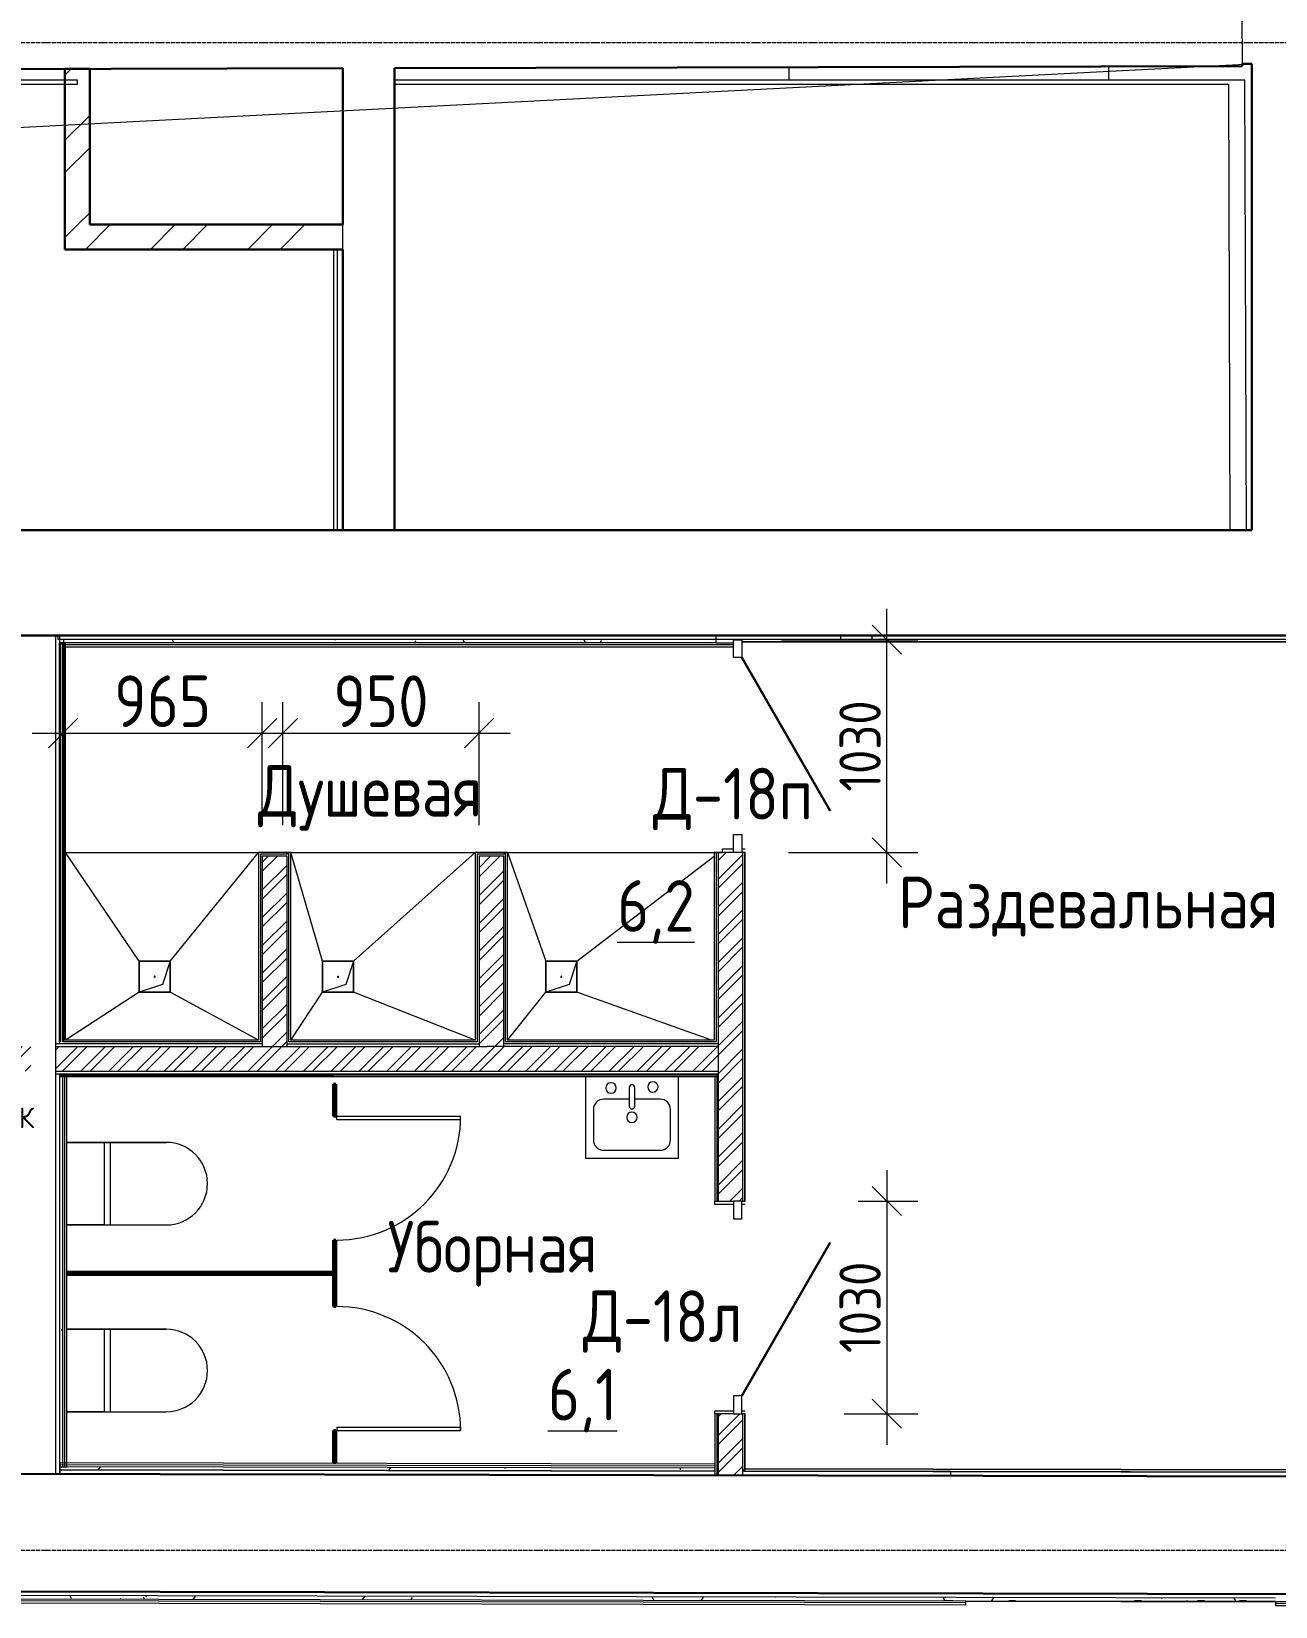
# Model space of a CAD drawing. Header units: millimetres. Extents: x 504091 to 2165846, y 135022 to 442887.
# Drawn here: x 1424475 to 1430500, y 317493 to 325120 of the extents above; entities that cross this region are included whole.
import ezdxf

# ---------------------------------------------------------------- set-up
doc = ezdxf.new("R2010")
doc.units = ezdxf.units.MM
doc.linetypes.add('ADSK_Линия сетки', pattern=[25, 20, -2.5, 0, -2.5])
doc.linetypes.add('осеваяX2', pattern=[4, 2.5, -0.5, 0.5, -0.5])
doc.layers.get('Defpoints').update_dxf_attribs({"color": 255})
for name, color, linetype, lineweight in [('Аннотация', 7, 'Continuous', 9), ('Двери', 7, 'Continuous', 20), ('Двери открывание', 7, 'Continuous', 9), ('Марки дверей', 7, 'Continuous', 20), ('Марки помещений', 7, 'Continuous', 20), ('Обобщенные модели', 7, 'Continuous', 18), ('Оси', 165, 'осеваяX2', 13), ('Перекрытие', 7, 'Continuous', 18), ('размеры', 7, 'Continuous', 9), ('Сантехника', 7, 'Continuous', 18), ('Стены внутренние', 7, 'Continuous', 18), ('Стены несущие', 7, 'Continuous', 30), ('Стены отделка', 7, 'Continuous', 30), ('Стены перегородки', 7, 'Continuous', 30), ('Стены штриховка', 7, 'Continuous', 18)]:
    doc.layers.add(name, color=color, linetype=linetype, lineweight=lineweight)
doc.layers.add('Линии', color=7, linetype='Continuous', lineweight=9, true_color=0x00a600)
doc.styles.add('GOST Common_1', font='GOST_Common.ttf', dxfattribs={"width": 0.9, "height": 250})
doc.styles.add('GOST Common_2', font='GOST_Common.ttf', dxfattribs={"width": 0.9, "height": 200})
doc.styles.add('GOST Common_4', font='GOST_Common.ttf', dxfattribs={"width": 0.9, "height": 200})
doc.styles.add('GOST Common_5', font='GOST_Common.ttf', dxfattribs={"height": 250})
doc.dimstyles.new('ADSK_Основной_2_5_мм_Округление_до_1_мм', dxfattribs={"dimscale": 304.8, "dimtxt": 251.428749, "dimasz": 0.463911, "dimexe": 0.492126, "dimexo": 0.492126, "dimgap": 0.098425, "dimtad": 1, "dimdec": 0, "dimdsep": 46, "dimtxsty": 'GOST Common_1', "dimblk1": 'OBLIQUE', "dimblk2": 'OBLIQUE', "dimsah": 1, "dimcen": 0.09, "dimdle": 0.492126, "dimazin": 2, "dimtfac": 1, "dimtdec": 4, "dimtix": 1, "dimtmove": 0, "dimatfit": 3, "dimfxl": 0, "dimtvp": 1, "dimtolj": 1, "dimtzin": 0, "dimlwd": 20, "dimlwe": 20, "dimarcsym": 0})
doc.dimstyles.new('ADSK_Основной_2_мм', dxfattribs={"dimscale": 304.8, "dimtxt": 201.142999, "dimasz": 0.463911, "dimexe": 0.492126, "dimexo": 0.492126, "dimgap": 0.098425, "dimtad": 1, "dimrnd": 0.01, "dimdsep": 46, "dimtxsty": 'GOST Common_4', "dimblk1": 'OBLIQUE', "dimblk2": 'OBLIQUE', "dimsah": 1, "dimcen": 0.09, "dimdle": 0.492126, "dimazin": 2, "dimtfac": 1, "dimtdec": 4, "dimtix": 1, "dimtmove": 0, "dimatfit": 3, "dimfxl": 0, "dimtvp": 1, "dimtolj": 1, "dimtzin": 0, "dimlwd": 20, "dimlwe": 20, "dimarcsym": 0})
pattern_1 = [(0, (1400150.29, 304821.34), (406.4, 101.6), [33.528, -271.272, 33.528, -271.272, -1625.6]), (0, (1400150.29, 304821.34), (406.4, 101.6), [-609.6, 33.528, -576.072, 33.528, -271.272, -711.2]), (0, (1400150.29, 304821.34), (406.4, 101.6), [-1524, 33.528, -169.672, 33.528, -474.472]), (120, (1400302.69, 304872.14), (-291.18818, 301.15272), [33.528, -271.272, 33.528, -271.272, -1625.6]), (120, (1400302.69, 304872.14), (-291.18818, 301.15272), [-609.6, 33.528, -576.072, 33.528, -271.272, -711.2]), (120, (1400302.69, 304872.14), (-291.18818, 301.15272), [-1524, 33.528, -169.672, 33.528, -474.472]), (240, (1400353.49, 305075.34), (-115.21182, -402.75272), [33.528, -271.272, 33.528, -271.272, -1625.6]), (240, (1400353.49, 305075.34), (-115.21182, -402.75272), [-609.6, 33.528, -576.072, 33.528, -271.272, -711.2]), (240, (1400353.49, 305075.34), (-115.21182, -402.75272), [-1524, 33.528, -169.672, 33.528, -474.472])]
pattern_2 = [(45, (1400150.3, 304821.34), (-235.7317, 235.7317), []), (45, (1400307.45, 304821.34), (-235.7317, 235.7317), [])]

# ---------------------------------------------------------------- blocks, each defined once
blk = doc.blocks.new('GM_Отверстие прямоугольное _в плите_ - Отверстие-1400855-План 1-го этажа')
at = {"layer": 'Обобщенные модели'}
for p, q in [((-75, -75), (-75, 75)), ((-75, 75), (75, 75)), ((75, 75), (-75, 75)), ((-75, 75), (-75, -75)), ((-75, -75), (-37.5, 37.5)), ((-37.5, 37.5), (75, 75)), ((75, 75), (75, -75)), ((75, -75), (75, 75)), ((75, -75), (-75, -75)), ((-75, -75), (75, -75))]:
    blk.add_line(p, q, dxfattribs=at)
for start, end in [(360, 180), (180, 360), (60, 165), (300, 360), (195, 270)]:
    blk.add_arc((0, 0), 2.5, start, end, dxfattribs=at)
blk = doc.blocks.new('131_Сантехническая перегородка_Дверь - СД-2-3905253-План 1-го этажа')
at = {"layer": 'Двери'}
for p, q in [((739, -8), (755, -8)), ((739, -8), (739, -608)), ((755, -8), (755, -608)), ((739, -608), (755, -608))]:
    blk.add_line(p, q, dxfattribs=at)
at = {"layer": 'Двери открывание'}
blk.add_arc((755, -8), 600, 180, 270, dxfattribs=at)
at = {"layer": 'Обобщенные модели', "lineweight": 40}
for p, q in [((155, 8), (0, 8)), ((0, 8), (0, -4)), ((155, -4), (155, 8)), ((910, 8), (755, 8)), ((755, 8), (755, -4)), ((910, -4), (910, 8)), ((0, -4), (155, -4)), ((755, -4), (910, -4))]:
    blk.add_line(p, q, dxfattribs=at)
blk = doc.blocks.new('131_Сантехническая перегородка - СП-4-3858233-План 1-го этажа')
at = {"layer": 'Обобщенные модели', "lineweight": 40}
for p, q in [((1300, 8), (0, 8)), ((0, 8), (0, -4)), ((1300, -4), (1300, 8)), ((0, -4), (1300, -4))]:
    blk.add_line(p, q, dxfattribs=at)
blk = doc.blocks.new('АС_Дверь_Однопольная_Алюминиевая - 1030х2200 алюм ост с мат_плёнкой Д18п-3421869-План 1-го этажа')
at = {"layer": 'Двери'}
for p, q in [((-390, -17.5), (-303, -17.5)), ((-390, -57.5), (-390, -17.5)), ((-303, -57.5), (-390, -57.5)), ((-303, -17.5), (-303, -57.5)), ((553, -17.5), (640, -17.5)), ((553, -57.5), (553, -17.5)), ((640, -57.5), (553, -57.5)), ((640, -17.5), (640, -57.5))]:
    blk.add_line(p, q, dxfattribs=at)
at = {"layer": 'Двери', "lineweight": 30}
blk.add_line((553, -57.5), (-188.3, -485.5), dxfattribs=at)
blk = doc.blocks.new('АС_Дверь_Однопольная_Алюминиевая - 1030х2200 алюм ост с мат_плёнкой Д18л-3421863-План 1-го этажа')
at = {"layer": 'Двери'}
for p, q in [((-303, -17.5), (-390, -17.5)), ((-390, -17.5), (-390, -57.5)), ((-390, -57.5), (-303, -57.5)), ((-303, -57.5), (-303, -17.5)), ((640, -17.5), (553, -17.5)), ((553, -17.5), (553, -57.5)), ((553, -57.5), (640, -57.5)), ((640, -57.5), (640, -17.5))]:
    blk.add_line(p, q, dxfattribs=at)
at = {"layer": 'Двери', "lineweight": 30}
blk.add_line((-303, -57.5), (438.3, -485.5), dxfattribs=at)
blk = doc.blocks.new('131_Сантехническая перегородка_Дверь - СД-1-3905254-План 1-го этажа')
at = {"layer": 'Двери'}
for p, q in [((171, -8), (155, -8)), ((155, -8), (155, -608)), ((171, -8), (171, -608)), ((171, -608), (155, -608))]:
    blk.add_line(p, q, dxfattribs=at)
at = {"layer": 'Двери открывание'}
blk.add_arc((155, -8), 600, 270, 0, dxfattribs=at)
at = {"layer": 'Обобщенные модели', "lineweight": 40}
for p, q in [((155, 8), (0, 8)), ((0, 8), (0, -4)), ((155, -4), (155, 8)), ((910, 8), (755, 8)), ((755, 8), (755, -4)), ((910, -4), (910, 8)), ((0, -4), (155, -4)), ((755, -4), (910, -4))]:
    blk.add_line(p, q, dxfattribs=at)
blk = doc.blocks.new('Sink - Kitchen _11_ - 450 x 400mm-V12-План 1-го этажа')
at = {"layer": 'Сантехника'}
for p, q in [((-209.3, 198.4), (-209.3, -197.7)), ((-209.3, 198.4), (-209.3, -197.7)), ((240.7, -197.7), (240.7, 198.4)), ((240.7, -197.7), (240.7, 198.4)), ((3, 88), (-120.4, 88)), ((3, 145.2), (3, 53.1)), ((28.4, 145.2), (28.4, 53.1)), ((151.8, 88), (28.4, 88)), ((-171.2, 37.2), (-171.2, -108.8)), ((202.6, -108.8), (202.6, 37.2)), ((-209.3, -197.7), (240.7, -197.7)), ((-209.3, -197.7), (240.7, -197.7)), ((-120.4, -159.6), (151.8, -159.6))]:
    blk.add_line(p, q, dxfattribs=at)
for centre, radius, start, end in [((-85.9, 142.1), 25.4, 360, 180), ((15.7, 145.2), 12.7, 360, 180), ((117.3, 147.3), 25.4, 360, 180), ((-120.4, 37.2), 50.8, 90, 180), ((-85.9, 142.1), 25.4, 180, 0), ((117.3, 147.3), 25.4, 180, 0), ((151.8, 37.2), 50.8, 360, 90), ((15.7, 0), 25.4, 360, 180), ((15.7, 0), 25.4, 180, 0), ((15.7, 53.1), 12.7, 180, 0), ((-120.4, -108.8), 50.8, 180, 270), ((151.8, -108.8), 50.8, 270, 0)]:
    blk.add_arc(centre, radius, start, end, dxfattribs=at)
blk = doc.blocks.new('SND_2D_Унитаз1 - 700x400-V13-План 1-го этажа')
at = {"layer": 'Сантехника'}
for p, q in [((-200, 162), (-200, -320)), ((-200, -20), (-200, 162)), ((200, -320), (200, 162)), ((200, 162), (200, -20)), ((-200, -20), (-200, -320)), ((200, -20), (-200, -20)), ((-200, -50), (200, -50)), ((200, -20), (200, -320))]:
    blk.add_line(p, q, dxfattribs=at)
blk.add_arc((0, -320), 200, 180, 360, dxfattribs=at)
blk.add_arc((0, -320), 200, 180, 360, dxfattribs=at)
blk = doc.blocks.new('_Oblique')
at = {"color": 0, "linetype": 'ByBlock', "lineweight": -2}
blk.add_line((-0.5, -0.5), (0.5, 0.5), dxfattribs=at)
blk = doc.blocks.new('*D2739')
at = {"layer": 'Defpoints', "color": 0, "lineweight": 20, "transparency": 16777216}
for p in [(1428329.8, 319456.7), (1428262, 318426.7), (1428618.2, 318426.7)]:
    blk.add_point(p, dxfattribs=at)
at = {"layer": 'размеры', "color": 0, "transparency": 16777216}
for p, q in [((1428618.2, 319606.7), (1428618.2, 318276.7)), ((1428479.8, 319456.7), (1428768.2, 319456.7)), ((1428412, 318426.7), (1428768.2, 318426.7))]:
    blk.add_line(p, q, dxfattribs=at)
at = {"layer": 'размеры', "color": 0, "transparency": 16777216, "xscale": 141.4, "yscale": 141.4, "zscale": 141.4}
for p, rotation in [((1428618.2, 319456.7), 90), ((1428618.2, 318426.7), 270)]:
    blk.add_blockref('_Oblique', p, dxfattribs=dict(at, rotation=rotation))
at = {"layer": 'размеры', "color": 0, "lineweight": 20, "transparency": 16777216, "insert": (1428488.2, 318941.7), "char_height": 200, "width": 560.473, "attachment_point": 5, "rotation": 90, "style": 'GOST Common_4'}
blk.add_mtext('\\A1;1030', dxfattribs=at)
blk = doc.blocks.new('*D2740')
at = {"layer": 'Defpoints', "color": 0, "lineweight": 20, "transparency": 16777216}
for p in [(1427958.4, 322174.8), (1428618.2, 322174.8), (1427992.2, 321144.8)]:
    blk.add_point(p, dxfattribs=at)
at = {"layer": 'размеры', "color": 0, "transparency": 16777216}
for p, q in [((1428618.2, 320994.8), (1428618.2, 322324.8)), ((1428108.4, 322174.8), (1428768.2, 322174.8)), ((1428142.2, 321144.8), (1428768.2, 321144.8))]:
    blk.add_line(p, q, dxfattribs=at)
at = {"layer": 'размеры', "color": 0, "transparency": 16777216, "xscale": 141.4, "yscale": 141.4, "zscale": 141.4}
for p, rotation in [((1428618.2, 322174.8), 90), ((1428618.2, 321144.8), 270)]:
    blk.add_blockref('_Oblique', p, dxfattribs=dict(at, rotation=rotation))
at = {"layer": 'размеры', "color": 0, "lineweight": 20, "transparency": 16777216, "insert": (1428488.2, 321659.8), "char_height": 200, "width": 560.473, "attachment_point": 5, "rotation": 90, "style": 'GOST Common_4'}
blk.add_mtext('\\A1;1030', dxfattribs=at)
blk = doc.blocks.new('*D2702')
at = {"layer": 'Defpoints', "color": 0, "lineweight": 20, "transparency": 16777216}
for p in [(1426642.8, 321721.9), (1425692.8, 321126.8), (1426642.8, 321126.8)]:
    blk.add_point(p, dxfattribs=at)
at = {"layer": 'размеры', "color": 0, "transparency": 16777216}
for p, q in [((1425692.8, 321276.8), (1425692.8, 321871.9)), ((1426642.8, 321276.8), (1426642.8, 321871.9)), ((1425542.8, 321721.9), (1426792.8, 321721.9))]:
    blk.add_line(p, q, dxfattribs=at)
at = {"layer": 'размеры', "color": 0, "transparency": 16777216, "xscale": 141.4, "yscale": 141.4, "zscale": 141.4, "rotation": 180}
blk.add_blockref('_Oblique', (1425692.8, 321721.9), dxfattribs=at)
at = {"layer": 'размеры', "color": 0, "transparency": 16777216, "xscale": 141.4, "yscale": 141.4, "zscale": 141.4}
blk.add_blockref('_Oblique', (1426642.8, 321721.9), dxfattribs=at)
at = {"layer": 'размеры', "color": 0, "lineweight": 20, "transparency": 16777216, "insert": (1426167.8, 321876.9), "char_height": 250, "width": 567.632, "attachment_point": 5, "style": 'GOST Common_1'}
blk.add_mtext('\\A1;950', dxfattribs=at)
blk = doc.blocks.new('*D2703')
at = {"layer": 'Defpoints', "color": 0, "lineweight": 20, "transparency": 16777216}
for p in [(1425592.8, 321721.9), (1424627.8, 321144.8), (1425592.8, 321126.8)]:
    blk.add_point(p, dxfattribs=at)
at = {"layer": 'размеры', "color": 0, "transparency": 16777216}
for p, q in [((1424627.8, 321294.8), (1424627.8, 321871.9)), ((1425592.8, 321276.8), (1425592.8, 321871.9)), ((1424477.8, 321721.9), (1425742.8, 321721.9))]:
    blk.add_line(p, q, dxfattribs=at)
at = {"layer": 'размеры', "color": 0, "transparency": 16777216, "xscale": 141.4, "yscale": 141.4, "zscale": 141.4, "rotation": 180}
blk.add_blockref('_Oblique', (1424627.8, 321721.9), dxfattribs=at)
at = {"layer": 'размеры', "color": 0, "transparency": 16777216, "xscale": 141.4, "yscale": 141.4, "zscale": 141.4}
blk.add_blockref('_Oblique', (1425592.8, 321721.9), dxfattribs=at)
at = {"layer": 'размеры', "color": 0, "lineweight": 20, "transparency": 16777216, "insert": (1425110.3, 321876.9), "char_height": 250, "width": 567.632, "attachment_point": 5, "style": 'GOST Common_1'}
blk.add_mtext('\\A1;965', dxfattribs=at)

msp = doc.modelspace()

# ---------------------------------------------------------------- hatches: boundary and pattern name
at = {"layer": 'Стены внутренние', "lineweight": 9}
h = msp.add_hatch(dxfattribs=at)
h.set_pattern_fill('FP_28', color=256, style=0, pattern_type=2)
h.set_pattern_definition(pattern_2)
h.paths.add_polyline_path([(1424757.4354, 324184.7953), (1424757.4354, 324938.8457), (1424637.4354, 324938.5534), (1424637.4354, 324184.7953)])
h = msp.add_hatch(dxfattribs=at)
h.set_pattern_fill('FP_28', color=256, style=0, pattern_type=2)
h.set_pattern_definition(pattern_2)
h.paths.add_polyline_path([(1425937.4354, 324064.7953), (1425982.7939, 324064.7953), (1425982.7939, 324184.7953), (1424637.4354, 324184.7953), (1424637.4354, 324064.7953)])
h = msp.add_hatch(dxfattribs=at)
h.set_pattern_fill('FP_12', color=256, style=0, pattern_type=2)
h.set_pattern_definition(pattern_1)
h.paths.add_polyline_path([(1426136.2193, 322160.7951), (1427786.2939, 322160.7951), (1427786.2939, 322175.7951), (1424630.2939, 322175.7951), (1424630.2939, 322160.7951), (1425957.4354, 322160.7951)])
h = msp.add_hatch(dxfattribs=at)
h.set_pattern_fill('FP_12', color=256, style=0, pattern_type=2)
h.set_pattern_definition(pattern_1)
h.paths.add_polyline_path([(1424612.7939, 318170.1715), (1424612.956, 318170.1715), (1424612.9926, 318188.1711), (1424627.7939, 318188.1711), (1424627.7939, 320053.2951), (1424612.7939, 320053.2951), (1424612.7939, 318172.728)])
h = msp.add_hatch(dxfattribs=at)
h.set_pattern_fill('FP_12', color=256, style=0, pattern_type=2)
h.set_pattern_definition(pattern_1)
h.paths.add_polyline_path([(1427780.2939, 318148.7281), (1427780.2939, 318163.7281), (1424612.956, 318170.1712), (1424612.9255, 318155.1735), (1426170.8116, 318152.0021)])
h = msp.add_hatch(dxfattribs=at)
h.set_pattern_fill('FP_12', color=256, style=0, pattern_type=2)
h.set_pattern_definition(pattern_1)
h.paths.add_polyline_path([(1429000.2842, 317521.2451), (1429000.3147, 317536.245), (1423169.5381, 317548.1061), (1420160.0239, 317548.1061), (1420160.0059, 317539.2281), (1428247.3912, 317522.7766)])
h.paths.add_polyline_path([(1420160.0239, 317548.1061), (1423168.5381, 317548.1081), (1420160.0364, 317554.2281)])
h = msp.add_hatch(dxfattribs=at)
h.set_pattern_fill('FP_12', color=256, style=0, pattern_type=2)
h.set_pattern_definition(pattern_1)
h.paths.add_polyline_path([(1430500.2628, 317518.1937), (1430500.2811, 317519.2451), (1430500.2811, 317533.1938), (1429000.3147, 317536.245), (1429000.3147, 317521.2451), (1429983.461, 317519.2451)])
at = {"layer": 'Стены штриховка'}
h = msp.add_hatch(dxfattribs=at)
h.set_pattern_fill('ANSI32', color=256, scale=10)
h.set_pattern_definition([(45, (1368096.43, 304821.34), (-67.35192, 67.35192), []), (45, (1368141.33, 304821.34), (-67.35192, 67.35192), [])])
h.paths.add_polyline_path([(1422435.7939, 321126.8486), (1422315.7939, 321126.8486), (1422315.7939, 320205.2951), (1422435.7939, 320205.2951)])
h.paths.add_polyline_path([(1423505.7939, 321126.8486), (1423385.7939, 321126.8486), (1423385.7939, 320205.2951), (1423425.7939, 320205.2951), (1423505.7939, 320205.2951)])
h.paths.add_polyline_path([(1421253.9993, 321125.7951), (1421133.9993, 321125.7951), (1421133.9993, 319310.7951), (1421178.9993, 319310.7951), (1421253.9993, 319310.7951), (1421253.9993, 320068.2951)])
h.paths.add_polyline_path([(1421253.9993, 318280.7951), (1421133.9993, 318280.7951), (1421133.9993, 318142.2481), (1421253.9993, 318142.004)])
h.paths.add_polyline_path([(1424472.7939, 320205.2951), (1423425.7939, 320205.2951), (1422375.7939, 320205.2951), (1421258.9993, 320205.2951), (1421258.9993, 320085.2951), (1424472.7939, 320085.2951)])
h.paths.add_polyline_path([(1427800.2939, 320205.2951), (1426682.7939, 320205.2951), (1425632.7939, 320205.2951), (1424592.7939, 320205.2951), (1424592.7939, 320085.2951), (1427800.2939, 320085.2951)])
h.paths.add_polyline_path([(1425712.7939, 321126.8486), (1425592.7939, 321126.8486), (1425592.7939, 320205.2951), (1425632.7939, 320205.2951), (1425712.7939, 320205.2951)])
h.paths.add_polyline_path([(1426762.7939, 321126.8486), (1426642.7939, 321126.8486), (1426642.7939, 320205.2951), (1426682.7939, 320205.2951), (1426762.7939, 320205.2951)])
h.paths.add_polyline_path([(1427800.2939, 320205.2951), (1427800.2939, 320081.2951), (1427800.2939, 319456.6989), (1427920.2939, 319456.6989), (1427920.2939, 321125.7951), (1427919.3956, 321144.8486), (1427875.2939, 321144.8486), (1427800.2939, 321144.8486)])
h.paths.add_polyline_path([(1427800.2939, 318128.6874), (1427920.2939, 318128.4433), (1427920.2939, 318426.6989), (1427875.2939, 318426.6989), (1427800.2939, 318426.6989)])

# ---------------------------------------------------------------- linework, layer by layer
at = {"layer": 'Линии', "color": 8, "true_color": 0x6e6e6e}
msp.add_line((1420060.7538, 324431.3441), (1430385.2939, 324962.6621), dxfattribs=at)
at = {"layer": 'Оси', "linetype": 'ADSK_Линия сетки'}
for p, q in [((1390035.5654, 325066.3441), (1456265.2939, 325066.3441)), ((1390035.5654, 317766.3441), (1456265.2939, 317766.3441))]:
    msp.add_line(p, q, dxfattribs=at)
at = {"layer": 'Перекрытие'}
for p, q in [((1428142.6114, 324947.0904), (1428142.6114, 324884.7953)), ((1429692.6114, 324884.7953), (1429692.6114, 324950.8655)), ((1427791.2939, 322159.8486), (1427875.2939, 322159.8486)), ((1424997.0478, 320618.2951), (1424639.7939, 321144.8486)), ((1424639.7939, 321144.8486), (1425574.7939, 321144.8486)), ((1425147.0478, 320618.2951), (1425574.7939, 321144.8486)), ((1425710.7939, 321144.8486), (1426624.7939, 321144.8486)), ((1425885.0312, 320617.6022), (1425730.7939, 321144.8486)), ((1426035.0312, 320617.6022), (1426624.7939, 321144.8486)), ((1426760.7939, 321144.8486), (1427820.2939, 321144.8486)), ((1426780.7939, 321144.8486), (1426966.4057, 320617.413)), ((1427116.4057, 320617.413), (1427782.2939, 321125.7951)), ((1427875.2939, 321159.8486), (1427820.2939, 321159.8486)), ((1427820.2939, 321159.8486), (1427820.2939, 321144.8486)), ((1427932.2939, 321159.8486), (1427915.2939, 321159.8486)), ((1424997.0478, 320468.2951), (1424639.7939, 320236.2951)), ((1425574.7939, 320236.2951), (1425147.0478, 320468.2951)), ((1425730.7939, 320236.2951), (1425885.0312, 320467.6022)), ((1426624.7939, 320236.2951), (1426035.0312, 320467.6022)), ((1426780.7939, 320236.2951), (1426966.4057, 320467.413)), ((1427769.4345, 320236.2951), (1427116.4057, 320467.413)), ((1427785.2939, 319440.246), (1427785.2939, 319456.6989)), ((1427875.2939, 319440.246), (1427785.2939, 319440.246)), ((1427932.2939, 319440.246), (1427915.2939, 319440.246)), ((1427785.2939, 318426.6989), (1427785.2939, 318440.246)), ((1427785.2939, 318440.246), (1427875.2939, 318440.246)), ((1427915.2939, 318440.246), (1427932.2939, 318440.246))]:
    msp.add_line(p, q, dxfattribs=at)
at = {"layer": 'Стены несущие'}
for p, q in [((1420979.8601, 324929.6452), (1425982.7939, 324941.8301)), ((1424757.4354, 324938.8457), (1424637.4354, 324938.8457)), ((1424637.4354, 324938.8457), (1424637.4354, 324064.7953)), ((1424757.4354, 324184.7953), (1424757.4354, 324938.8457)), ((1425982.7939, 324941.8301), (1425982.7939, 324184.7953)), ((1426232.7939, 324942.439), (1430338.2639, 324952.438)), ((1426232.7939, 322705.7951), (1426232.7939, 324942.439)), ((1430338.239, 324962.6621), (1430385.2939, 324962.6621)), ((1430338.2639, 324952.438), (1430338.239, 324962.6621)), ((1430385.2939, 324962.6621), (1430385.2939, 322705.7951)), ((1425982.7939, 324184.7953), (1424757.4354, 324184.7953)), ((1424637.4354, 324064.7953), (1425982.7939, 324064.7953)), ((1425982.7939, 324064.7953), (1425982.7939, 322705.7951)), ((1430385.2939, 322705.7951), (1418512.6907, 322705.7951)), ((1417962.6907, 322195.7951), (1430895.2939, 322195.7951)), ((1424612.7939, 322158.2951), (1424612.7939, 320227.2951)), ((1424627.7939, 322158.2951), (1424612.7939, 322158.2951)), ((1424627.7939, 320227.2951), (1424627.7939, 322158.2951)), ((1433001.5066, 318118.107), (1416161.2448, 318152.3637)), ((1416161.4327, 317582.3622), (1433000.3471, 317548.1081))]:
    msp.add_line(p, q, dxfattribs=at)
at = {"layer": 'Стены отделка', "lineweight": 9}
for p, q in [((1424697.4354, 324884.7953), (1420979.8601, 324884.7953)), ((1420979.8601, 324864.7953), (1424697.4354, 324864.7953)), ((1424697.4354, 324864.7953), (1424697.4354, 324884.7953)), ((1430352.3551, 324884.7953), (1426232.7939, 324884.7953)), ((1426232.7939, 324864.7953), (1430272.4206, 324864.7953)), ((1430272.4206, 324864.7953), (1430279.5316, 322705.7951)), ((1430359.532, 322705.7951), (1430352.3551, 324884.7953)), ((1425937.4354, 324064.7953), (1425937.4354, 322705.7951)), ((1425957.4354, 322705.7951), (1425957.4354, 324064.7953)), ((1424602.7939, 322195.7951), (1424602.7939, 322175.7951)), ((1432620.2939, 322175.7951), (1424602.7939, 322175.7951)), ((1424612.7939, 320218.2951), (1424612.7939, 322195.7951)), ((1424630.2939, 322175.7951), (1424630.2939, 322140.7951)), ((1427791.2939, 322159.8486), (1427791.2939, 322194.8486)), ((1427915.2939, 322163.7951), (1432608.2939, 322163.7951)), ((1428395.2939, 322175.7951), (1428395.2939, 322195.7951)), ((1428545.2939, 322195.7951), (1428545.2939, 322175.7951)), ((1424639.7939, 322158.2951), (1424627.7939, 322158.2951)), ((1424630.2939, 322140.7951), (1427875.2939, 322140.7951)), ((1424639.7939, 320236.2951), (1424639.7939, 322158.2951)), ((1425730.7939, 321144.8486), (1425574.7939, 321144.8486)), ((1425574.7939, 321144.8486), (1425574.7939, 320236.2951)), ((1425712.7939, 321126.8486), (1425592.7939, 321126.8486)), ((1425592.7939, 321126.8486), (1425592.7939, 320205.2951)), ((1425712.7939, 320205.2951), (1425712.7939, 321126.8486)), ((1425730.7939, 320236.2951), (1425730.7939, 321144.8486)), ((1426780.7939, 321144.8486), (1426624.7939, 321144.8486)), ((1426624.7939, 321144.8486), (1426624.7939, 320236.2951)), ((1426762.7939, 321126.8486), (1426642.7939, 321126.8486)), ((1426642.7939, 321126.8486), (1426642.7939, 320205.2951)), ((1426762.7939, 320205.2951), (1426762.7939, 321126.8486)), ((1426780.7939, 320236.2951), (1426780.7939, 321144.8486)), ((1427875.2939, 321144.8486), (1427782.2939, 321144.8486)), ((1427782.2939, 321144.8486), (1427782.2939, 320236.2951)), ((1427932.2939, 321144.8486), (1427915.2939, 321144.8486)), ((1427932.2939, 319456.6989), (1427932.2939, 321144.8486)), ((1425592.7939, 320218.2951), (1424592.7939, 320218.2951)), ((1425574.7939, 320236.2951), (1424627.7939, 320236.2951)), ((1425712.7939, 320218.2951), (1426642.7939, 320218.2951)), ((1426624.7939, 320236.2951), (1425730.7939, 320236.2951)), ((1427800.2939, 320218.2951), (1426762.7939, 320218.2951)), ((1427782.2939, 320236.2951), (1426780.7939, 320236.2951)), ((1424592.7939, 320072.2951), (1427800.2939, 320072.2951)), ((1424612.7939, 318135.4562), (1424612.7939, 320072.2951)), ((1425937.7939, 320057.2951), (1424612.7939, 320057.2951)), ((1424645.7939, 318170.1715), (1424645.7939, 320057.2951)), ((1425937.7939, 320057.2951), (1425937.7939, 320072.2951)), ((1425937.7939, 320060.2951), (1427794.2939, 320060.2951)), ((1427785.2939, 320060.2951), (1427785.2939, 319456.6989)), ((1427785.2939, 319456.6989), (1427875.2939, 319456.6989)), ((1427915.2939, 319456.6989), (1427932.2939, 319456.6989)), ((1427875.2939, 318426.6989), (1427785.2939, 318426.6989)), ((1427785.2939, 318426.6989), (1427785.2939, 318128.7179)), ((1427932.2939, 318426.6989), (1427915.2939, 318426.6989)), ((1427932.2939, 318154.4311), (1427932.2939, 318426.6989)), ((1424592.7939, 318135.4562), (1424612.7939, 318135.4562)), ((1424611.7875, 318155.1735), (1424611.7468, 318135.1736)), ((1427785.2939, 318148.7179), (1424611.7875, 318155.1735)), ((1424612.7939, 318170.1715), (1424645.7939, 318170.1715)), ((1424612.9926, 318188.1711), (1424612.9255, 318155.1712)), ((1424612.9255, 318155.1712), (1427780.2947, 318148.7281)), ((1427785.2939, 318181.718), (1424612.9926, 318188.1711)), ((1427920.2939, 318128.4433), (1427920.2939, 318154.4311)), ((1427920.2939, 318154.4311), (1427932.2939, 318154.4311)), ((1428927.9166, 318146.3936), (1427920.2939, 318148.4433)), ((1427926.3061, 318160.4311), (1427926.2817, 318148.4311)), ((1427926.2817, 318148.4311), (1432564.2817, 318138.9964)), ((1432608.2939, 318150.9069), (1427926.3061, 318160.4311)), ((1428927.8759, 318126.3936), (1428927.9166, 318146.3936)), ((1428927.8759, 318126.3936), (1432570.2864, 318118.9842)), ((1432620.2939, 318138.8825), (1428927.9166, 318146.3936)), ((1420159.9652, 317519.2282), (1429000.2435, 317501.2451)), ((1430500.3116, 317533.1937), (1420160.0364, 317554.2281)), ((1429000.2435, 317501.2451), (1429000.2801, 317519.2451)), ((1429000.2801, 317519.2451), (1430500.277, 317516.1938)), ((1430500.277, 317516.1938), (1430500.2404, 317498.1938)), ((1430500.2404, 317498.1938), (1433001.2594, 317493.1062))]:
    msp.add_line(p, q, dxfattribs=at)
at = {"layer": 'Стены перегородки', "lineweight": 18}
for p, q in [((1424592.7939, 318135.4562), (1424592.7939, 322195.7951)), ((1424472.7939, 318135.4562), (1424592.7939, 318135.4562))]:
    msp.add_line(p, q, dxfattribs=at)
at = {"layer": 'Стены штриховка'}
for p, q in [((1430337.655, 325202.4373), (1430338.239, 324962.6621)), ((1425982.7939, 324064.7953), (1425982.7939, 324184.7953)), ((1424630.2939, 322160.7951), (1427791.2939, 322160.7951)), ((1427915.2939, 322165.7951), (1432610.2939, 322165.7951)), ((1424630.2939, 322151.7951), (1427875.2939, 322151.7951)), ((1424633.7939, 320236.2951), (1424633.7939, 322158.2951)), ((1425721.7939, 321135.8486), (1425583.7939, 321135.8486)), ((1425583.7939, 321135.8486), (1425583.7939, 320227.2951)), ((1425721.7939, 320227.2951), (1425721.7939, 321135.8486)), ((1426771.7939, 321135.8486), (1426633.7939, 321135.8486)), ((1426633.7939, 321135.8486), (1426633.7939, 320227.2951)), ((1426771.7939, 320227.2951), (1426771.7939, 321135.8486)), ((1427791.2939, 321144.8486), (1427791.2939, 320227.2951)), ((1427800.2939, 321144.8486), (1427800.2939, 320205.2951)), ((1427920.2939, 319456.6989), (1427920.2939, 321144.8486)), ((1427930.2939, 319456.6989), (1427930.2939, 321144.8486)), ((1424592.7939, 320205.2951), (1425632.7939, 320205.2951)), ((1425583.7939, 320227.2951), (1424627.7939, 320227.2951)), ((1425632.7939, 320205.2951), (1426682.7939, 320205.2951)), ((1426633.7939, 320227.2951), (1425721.7939, 320227.2951)), ((1427800.2939, 320205.2951), (1426682.7939, 320205.2951)), ((1427791.2939, 320227.2951), (1426771.7939, 320227.2951)), ((1427800.2939, 320205.2951), (1427800.2939, 320081.2951)), ((1424592.7939, 320085.2951), (1427800.2939, 320085.2951)), ((1424612.7939, 320066.2951), (1425937.7939, 320066.2951)), ((1424627.7939, 318170.1715), (1424627.7939, 320057.2951)), ((1424636.7939, 318170.1715), (1424636.7939, 320057.2951)), ((1427794.2939, 320066.2951), (1425937.7939, 320066.2951)), ((1427794.2939, 320072.2951), (1427794.2939, 319456.6989)), ((1427800.2939, 320081.2951), (1427800.2939, 319456.6989)), ((1427794.2939, 318426.6989), (1427794.2939, 318128.6996)), ((1427800.2939, 318426.6989), (1427800.2939, 318128.6874)), ((1427920.2939, 318154.4311), (1427920.2939, 318426.6989)), ((1427930.2939, 318154.4311), (1427930.2939, 318426.6989)), ((1427785.2939, 318163.7179), (1424612.956, 318170.1712)), ((1427785.2939, 318172.718), (1424612.9743, 318179.1712)), ((1432610.2939, 318148.9028), (1427926.302, 318158.4311)), ((1420159.9876, 317530.2281), (1429000.2659, 317512.2451)), ((1420160.0059, 317539.2281), (1429000.2842, 317521.2451)), ((1429000.2801, 317519.2451), (1429000.2842, 317521.2451)), ((1429000.2842, 317521.2451), (1430500.2811, 317518.1937)), ((1430500.2628, 317509.1938), (1433001.2818, 317504.1061)), ((1430500.2811, 317518.1937), (1430500.277, 317516.1938)), ((1430500.2811, 317518.1937), (1430500.2811, 317518.1937)), ((1430500.2811, 317518.1937), (1433001.3001, 317513.1061))]:
    msp.add_line(p, q, dxfattribs=at)

# ---------------------------------------------------------------- block references
at = {"layer": 'Двери', "rotation": 90}
for name, p in [('АС_Дверь_Однопольная_Алюминиевая - 1030х2200 алюм ост с мат_плёнкой Д18п-3421869-План 1-го этажа', (1427857.7939, 321534.8486)), ('АС_Дверь_Однопольная_Алюминиевая - 1030х2200 алюм ост с мат_плёнкой Д18л-3421863-План 1-го этажа', (1427857.7939, 318816.6989))]:
    msp.add_blockref(name, p, dxfattribs=at)
at = {"layer": 'Обобщенные модели'}
for name, p, rotation in [('GM_Отверстие прямоугольное _в плите_ - Отверстие-1400855-План 1-го этажа', (1425072.0478, 320543.2951), 180), ('GM_Отверстие прямоугольное _в плите_ - Отверстие-1400855-План 1-го этажа', (1425960.0312, 320542.6022), 180), ('GM_Отверстие прямоугольное _в плите_ - Отверстие-1400855-План 1-го этажа', (1427041.4057, 320542.413), 180), ('131_Сантехническая перегородка_Дверь - СД-2-3905253-План 1-го этажа', (1425945.7939, 319112.4518), 89.99999999997657), ('131_Сантехническая перегородка_Дверь - СД-1-3905254-План 1-го этажа', (1425945.7939, 318190.4518), 89.99999999997657)]:
    msp.add_blockref(name, p, dxfattribs=dict(at, rotation=rotation))
msp.add_blockref('131_Сантехническая перегородка - СП-4-3858233-План 1-го этажа', (1424649.7939, 319104.4518), dxfattribs=at)
at = {"layer": 'Сантехника'}
msp.add_blockref('Sink - Kitchen _11_ - 450 x 400mm-V12-План 1-го этажа', (1427367.7047, 319861.8497), dxfattribs=at)
at = {"layer": 'Сантехника', "rotation": 89.99999999999889}
for p in [(1424807.7939, 319540.7951), (1424807.7939, 318635.7951)]:
    msp.add_blockref('SND_2D_Унитаз1 - 700x400-V13-План 1-го этажа', p, dxfattribs=at)

# ---------------------------------------------------------------- texts
at = {"layer": 'Аннотация', "color": 251, "lineweight": 9, "true_color": 0x4b4b4b, "insert": (1424334.752, 319909.6074), "char_height": 100, "width": 156.348, "attachment_point": 1, "line_spacing_factor": 1.022766, "style": 'GOST Common_5'}
msp.add_mtext('\\pt360,720,1080,1440,1800,2160,2520,2880,3240,3600,3960,4320,4680,5040,5400,5760,6120,6480,6840,7200,7560,7920,8280,8640,9000,9360,9720,10080,10440,10800,11160,11520;ВК', dxfattribs=at)
at = {"layer": 'Марки дверей', "lineweight": 9, "char_height": 250, "width": 803.7, "attachment_point": 5, "line_spacing_factor": 1.022766, "style": 'GOST Common_2'}
for s, insert in [('\\pt450,900,1350,1800,2250,2700,3150,3600,4050,4500,4950,5400,5850,6300,6750,7200,7650,8100,8550,9000,9450,9900,10350,10800,11250,11700,12150,12600,13050,13500,13950,14400;Д-18п', (1427872.7775, 321403.1547)), ('\\pt450,900,1350,1800,2250,2700,3150,3600,4050,4500,4950,5400,5850,6300,6750,7200,7650,8100,8550,9000,9450,9900,10350,10800,11250,11700,12150,12600,13050,13500,13950,14400;Д-18л', (1427532.1979, 318873.0316))]:
    msp.add_mtext(s, dxfattribs=dict(at, insert=insert))
at = {"layer": 'Марки помещений', "lineweight": 9, "char_height": 250, "attachment_point": 5, "line_spacing_factor": 1.022766, "style": 'GOST Common_2'}
for s, insert, width in [('\\pt450,900,1350,1800,2250,2700,3150,3600,4050,4500,4950,5400,5850,6300,6750,7200,7650,8100,8550,9000,9450,9900,10350,10800,11250,11700,12150,12600,13050,13500,13950,14400;Душевая', (1426115.5819, 321408.8841), 1232.1), ('\\pt450,900,1350,1800,2250,2700,3150,3600,4050,4500,4950,5400,5850,6300,6750,7200,7650,8100,8550,9000,9450,9900,10350,10800,11250,11700,12150,12600,13050,13500,13950,14400;Раздевальная Тип 1', (1430039.1332, 320882.0792), 2762.1), ('\\pt450,900,1350,1800,2250,2700,3150,3600,4050,4500,4950,5400,5850,6300,6750,7200,7650,8100,8550,9000,9450,9900,10350,10800,11250,11700,12150,12600,13050,13500,13950,14400;{\\L6,2}', (1427499.4447, 320856.4363), 405), ('\\pt450,900,1350,1800,2250,2700,3150,3600,4050,4500,4950,5400,5850,6300,6750,7200,7650,8100,8550,9000,9450,9900,10350,10800,11250,11700,12150,12600,13050,13500,13950,14400;Уборная', (1426707.7151, 319201.1573), 1167.3), ('\\pt450,900,1350,1800,2250,2700,3150,3600,4050,4500,4950,5400,5850,6300,6750,7200,7650,8100,8550,9000,9450,9900,10350,10800,11250,11700,12150,12600,13050,13500,13950,14400;{\\L6,1}', (1427144.4605, 318490.0892), 357.3)]:
    msp.add_mtext(s, dxfattribs=dict(at, insert=insert, width=width))

# ---------------------------------------------------------------- dimensions: what is measured, and where the dimension line sits
at = {"layer": 'размеры', "lineweight": 20}
for base, p1, p2, override, picture, middle in [((1428618.1813, 322174.8486), (1427992.2215, 321144.8486), (1427958.3532, 322174.8486), {"dimpost": '<>', "dimfxl": 1030.556677, "dimlwd": 65535, "dimlwe": 65535}, '*D2740', (1428488.1813, 321659.8486)), ((1428618.1813, 318426.6989), (1428329.8012, 319456.6989), (1428262.0105, 318426.6989), {"dimpost": '<>', "dimfxl": 1032.228455, "dimlwd": 65535, "dimlwe": 65535}, '*D2739', (1428488.1813, 318941.6989))]:
    dim = msp.add_linear_dim(base=base, p1=p1, p2=p2, angle=90, dimstyle='ADSK_Основной_2_мм', override=override, dxfattribs=at)
    dim.commit()
    dim.dimension.update_dxf_attribs({"geometry": picture, "text_midpoint": middle})
for base, p1, p2, override, picture, middle in [((1425592.7939, 321721.9376), (1424627.7939, 321144.8486), (1425592.7939, 321126.8486), {"dimpost": '<>', "dimfxl": 965.167861, "dimlwd": 65535, "dimlwe": 65535}, '*D2703', (1425110.2939, 321876.9376)), ((1426642.7939, 321721.9376), (1425692.7939, 321126.8486), (1426642.7939, 321126.8486), {"dimpost": '<>', "dimfxl": 950, "dimlwd": 65535, "dimlwe": 65535}, '*D2702', (1426167.7939, 321876.9376))]:
    dim = msp.add_linear_dim(base=base, p1=p1, p2=p2, dimstyle='ADSK_Основной_2_5_мм_Округление_до_1_мм', override=override, dxfattribs=at)
    dim.commit()
    dim.dimension.update_dxf_attribs({"geometry": picture, "text_midpoint": middle})

doc.saveas('drawing.dxf')
